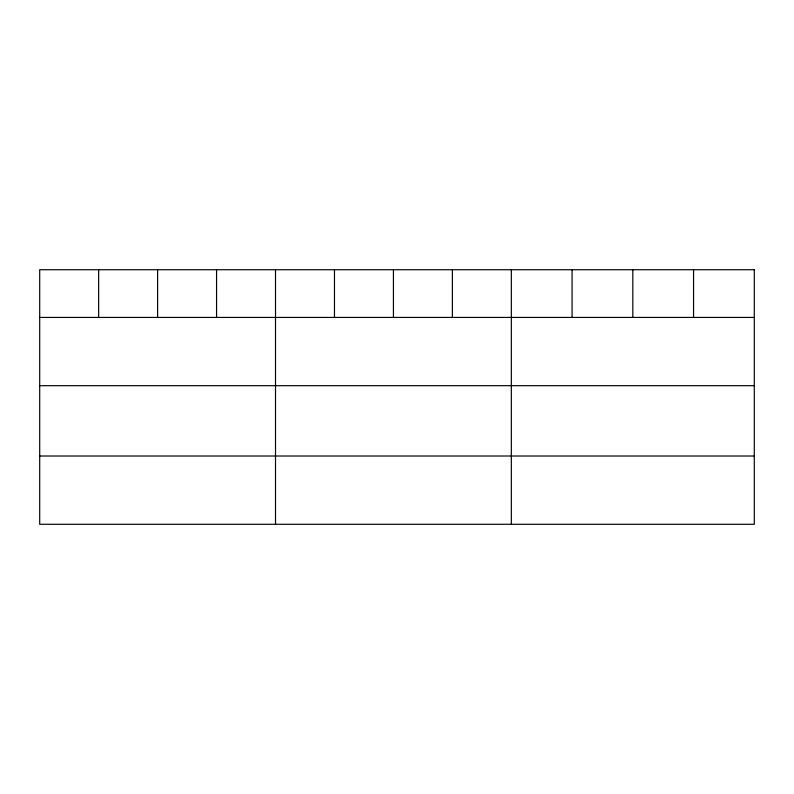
<?xml version="1.0" encoding="UTF-8"?>
<svg xmlns="http://www.w3.org/2000/svg" width="794" height="794" viewBox="0 0 794 794"><rect width="100%" height="100%" fill="white"/><g stroke="black" fill="none" stroke-linecap="round" stroke-linejoin="round"><path stroke-width="1.19" d="M39.7 317.431L754.3 317.431M39.7 385.686L754.3 385.686M39.7 456.014L754.3 456.014M693.559 269.722L693.559 317.431M632.818 269.722L632.818 317.431M572.077 269.722L572.077 317.431M511.336 269.722L511.336 524.278M452.382 269.722L452.382 317.431M393.427 269.722L393.427 317.431M334.473 269.722L334.473 317.431M275.518 269.722L275.518 524.278M216.564 269.722L216.564 317.431M157.609 269.722L157.609 317.431M98.655 269.722L98.655 317.431M754.3 269.722L39.7 269.722L39.7 524.278L754.3 524.278L754.3 269.722"/></g></svg>
